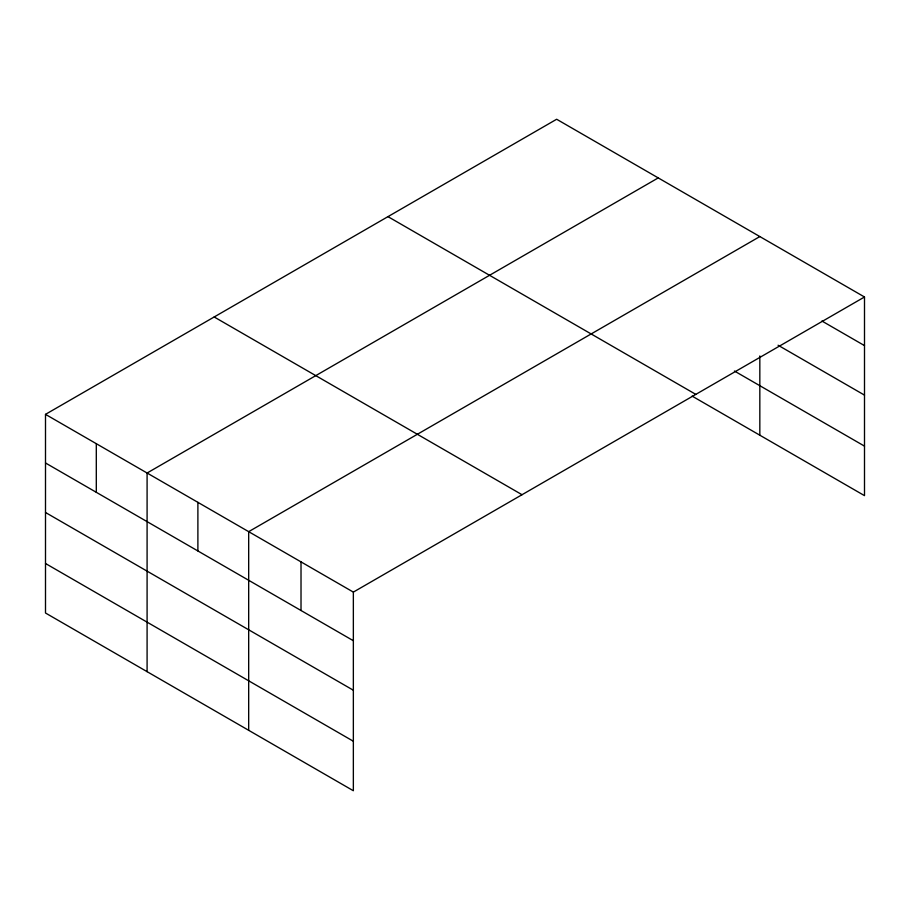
<?xml version="1.0" encoding="UTF-8"?>
<svg xmlns="http://www.w3.org/2000/svg" width="910" height="910" viewBox="0 0 910 910"><rect width="100%" height="100%" fill="white"/><g stroke="black" fill="none" stroke-linecap="round" stroke-linejoin="round"><path stroke-width="1.36" d="M45.5 414.357L353.353 592.103L353.353 790.744L45.5 613.01L45.5 414.357L556.647 119.255L864.5 296.99L864.5 495.643L692.101 396.1M658.237 177.905L147.09 473.018L147.09 671.66M759.827 236.566L248.68 531.667L248.68 730.309M353.353 592.103L864.5 296.99M821.901 321.014L864.5 345.607M778.084 345.231L864.5 395.122M734.427 371.03L864.5 446.127M387.967 216.637L695.82 394.383M214.18 316.976L522.033 494.71M45.5 462.974L353.353 640.72M45.5 512.489L353.353 690.224M45.5 563.495L353.353 741.24M759.827 355.947L759.827 435.207M301.017 561.88L301.017 610.496M197.891 502.343L197.891 550.96M96.301 443.693L96.301 492.31"/></g></svg>
